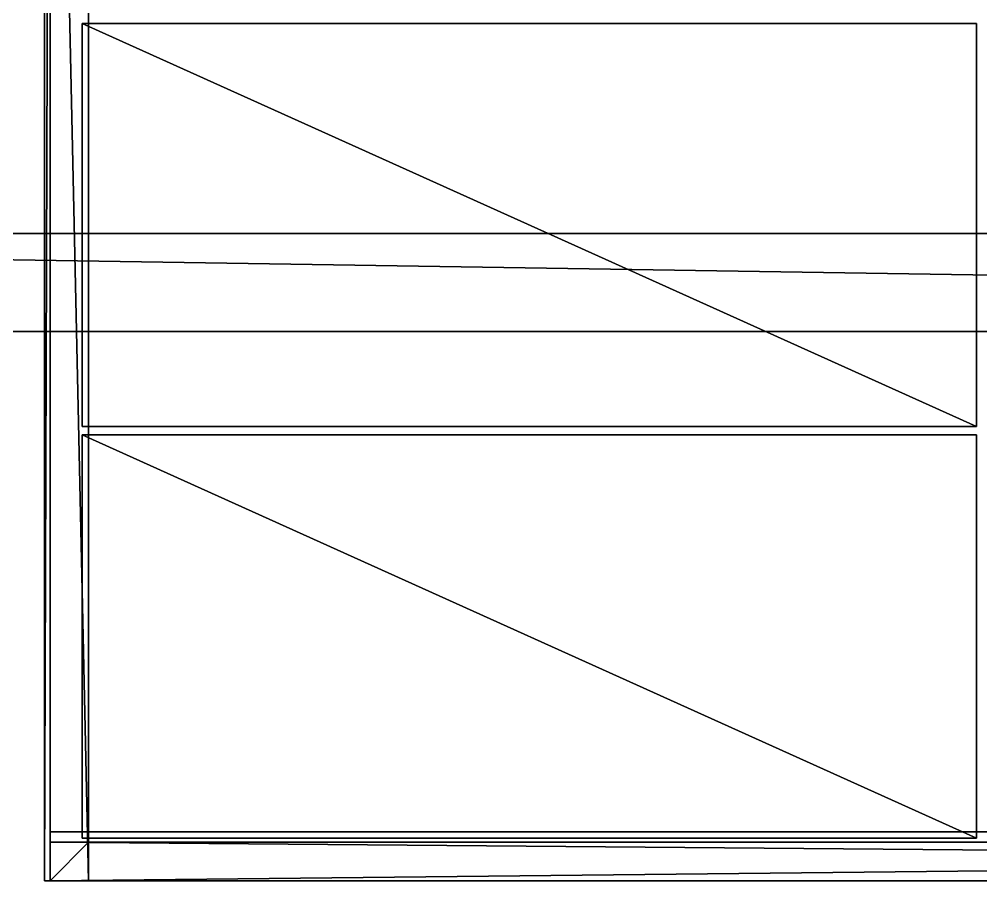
# Model space of a CAD drawing. Header units: millimetres. Extents: x -2500 to 6540, y -1255 to 1270.
# Drawn here: x -84 to 1291, y -1255 to -24 of the extents above; entities that cross this region are included whole.
import ezdxf

# ---------------------------------------------------------------- set-up
doc = ezdxf.new("R2010")
doc.units = ezdxf.units.MM

msp = doc.modelspace()

# ---------------------------------------------------------------- linework, layer by layer
at = {"layer": 'CAD_75LAB'}
for points in [[(-48, -1255, 1120), (-48, 1255, 3560), (-48, 1255, 1120)], [(-48, -1255, 3560), (-48, 1255, 3560), (-48, -1255, 1120)], [(-40, 1255, 1120), (-48, -1255, 1120), (-48, 1255, 1120)], [(-40, 1255, 1120), (-40, -1255, 1120), (-48, -1255, 1120)], [(-40, 1255, 3560), (-48, 1255, 3560), (-48, -1255, 3560)], [(-40, 1255, 3560), (-48, -1255, 3560), (-40, -1255, 3560)], [(-40, -1255, 1030), (-40, 1255, 1120), (-40, 1255, 1030)], [(-40, -1255, 1120), (-40, 1255, 1120), (-40, -1255, 1030)], [(6540, -1255, 1030), (-40, -1255, 1030), (-40, 1255, 1030)], [(6540, 1255, 1030), (6540, -1255, 1030), (-40, 1255, 1030)], [(6540, -1255, 1120), (-40, 1255, 1120), (-40, -1255, 1120)], [(6540, 1255, 1120), (-40, 1255, 1120), (6540, -1255, 1120)], [(-40, -1255, 3560), (-40, 1255, 3615), (-40, 1255, 3560)], [(-40, -1255, 3615), (-40, 1255, 3615), (-40, -1255, 3560)], [(-40, 1255, 3560), (15, -1255, 3560), (-40, -1255, 3560)], [(15, 1255, 3560), (15, -1255, 3560), (-40, 1255, 3560)], [(-40, 1255, 3615), (-40, -1255, 3615), (15, -1255, 3615)], [(15, 1255, 3615), (-40, 1255, 3615), (15, -1255, 3615)], [(-40, -1255, 1120), (-40, 1255, 1120), (-40, 1255, 3560)], [(-40, -1255, 3560), (-40, -1255, 1120), (-40, 1255, 3560)], [(15, -1255, 3560), (15, 1255, 3560), (15, 1255, 3615)], [(15, -1255, 3615), (15, -1255, 3560), (15, 1255, 3615)], [(6, -606, 1237), (6, -30, 1123), (6, -606, 1123)], [(6, -606, 1237), (6, -30, 1237), (6, -30, 1123)], [(1285, -30, 1237), (1285, -30, 1123), (6, -30, 1123)], [(1285, -30, 1237), (6, -30, 1123), (6, -30, 1237)], [(1285, -606, 1123), (6, -606, 1123), (6, -30, 1123)], [(1285, -30, 1123), (1285, -606, 1123), (6, -30, 1123)], [(1285, -606, 1237), (6, -30, 1237), (6, -606, 1237)], [(1285, -30, 1237), (6, -30, 1237), (1285, -606, 1237)], [(6, -606, 1357), (6, -30, 1243), (6, -606, 1243)], [(6, -606, 1357), (6, -30, 1357), (6, -30, 1243)], [(1285, -30, 1357), (1285, -30, 1243), (6, -30, 1243)], [(1285, -30, 1357), (6, -30, 1243), (6, -30, 1357)], [(1285, -606, 1243), (6, -606, 1243), (6, -30, 1243)], [(1285, -30, 1243), (1285, -606, 1243), (6, -30, 1243)], [(1285, -606, 1357), (6, -30, 1357), (6, -606, 1357)], [(1285, -30, 1357), (6, -30, 1357), (1285, -606, 1357)], [(6, -606, 1477), (6, -30, 1363), (6, -606, 1363)], [(6, -606, 1477), (6, -30, 1477), (6, -30, 1363)], [(1285, -30, 1477), (1285, -30, 1363), (6, -30, 1363)], [(1285, -30, 1477), (6, -30, 1363), (6, -30, 1477)], [(1285, -606, 1363), (6, -606, 1363), (6, -30, 1363)], [(1285, -30, 1363), (1285, -606, 1363), (6, -30, 1363)], [(1285, -606, 1477), (6, -30, 1477), (6, -606, 1477)], [(1285, -30, 1477), (6, -30, 1477), (1285, -606, 1477)], [(6, -606, 1597), (6, -30, 1483), (6, -606, 1483)], [(6, -606, 1597), (6, -30, 1597), (6, -30, 1483)], [(1285, -30, 1597), (1285, -30, 1483), (6, -30, 1483)], [(1285, -30, 1597), (6, -30, 1483), (6, -30, 1597)], [(1285, -606, 1483), (6, -606, 1483), (6, -30, 1483)], [(1285, -30, 1483), (1285, -606, 1483), (6, -30, 1483)], [(1285, -606, 1597), (6, -30, 1597), (6, -606, 1597)], [(1285, -30, 1597), (6, -30, 1597), (1285, -606, 1597)], [(6, -606, 1717), (6, -30, 1603), (6, -606, 1603)], [(6, -606, 1717), (6, -30, 1717), (6, -30, 1603)], [(1285, -30, 1717), (1285, -30, 1603), (6, -30, 1603)], [(1285, -30, 1717), (6, -30, 1603), (6, -30, 1717)], [(1285, -606, 1603), (6, -606, 1603), (6, -30, 1603)], [(1285, -30, 1603), (1285, -606, 1603), (6, -30, 1603)], [(1285, -606, 1717), (6, -30, 1717), (6, -606, 1717)], [(1285, -30, 1717), (6, -30, 1717), (1285, -606, 1717)], [(6, -606, 1837), (6, -30, 1723), (6, -606, 1723)], [(6, -606, 1837), (6, -30, 1837), (6, -30, 1723)], [(1285, -30, 1837), (1285, -30, 1723), (6, -30, 1723)], [(1285, -30, 1837), (6, -30, 1723), (6, -30, 1837)], [(1285, -606, 1723), (6, -606, 1723), (6, -30, 1723)], [(1285, -30, 1723), (1285, -606, 1723), (6, -30, 1723)], [(1285, -606, 1837), (6, -30, 1837), (6, -606, 1837)], [(1285, -30, 1837), (6, -30, 1837), (1285, -606, 1837)], [(6, -606, 1957), (6, -30, 1843), (6, -606, 1843)], [(6, -606, 1957), (6, -30, 1957), (6, -30, 1843)], [(1285, -30, 1957), (1285, -30, 1843), (6, -30, 1843)], [(1285, -30, 1957), (6, -30, 1843), (6, -30, 1957)], [(1285, -606, 1843), (6, -606, 1843), (6, -30, 1843)], [(1285, -30, 1843), (1285, -606, 1843), (6, -30, 1843)], [(1285, -606, 1957), (6, -30, 1957), (6, -606, 1957)], [(1285, -30, 1957), (6, -30, 1957), (1285, -606, 1957)], [(6, -606, 2077), (6, -30, 1963), (6, -606, 1963)], [(6, -606, 2077), (6, -30, 2077), (6, -30, 1963)], [(1285, -30, 2077), (1285, -30, 1963), (6, -30, 1963)], [(1285, -30, 2077), (6, -30, 1963), (6, -30, 2077)], [(1285, -606, 1963), (6, -606, 1963), (6, -30, 1963)], [(1285, -30, 1963), (1285, -606, 1963), (6, -30, 1963)], [(1285, -606, 2077), (6, -30, 2077), (6, -606, 2077)], [(1285, -30, 2077), (6, -30, 2077), (1285, -606, 2077)], [(6, -606, 2197), (6, -30, 2083), (6, -606, 2083)], [(6, -606, 2197), (6, -30, 2197), (6, -30, 2083)], [(1285, -30, 2197), (1285, -30, 2083), (6, -30, 2083)], [(1285, -30, 2197), (6, -30, 2083), (6, -30, 2197)], [(1285, -606, 2083), (6, -606, 2083), (6, -30, 2083)], [(1285, -30, 2083), (1285, -606, 2083), (6, -30, 2083)], [(1285, -606, 2197), (6, -30, 2197), (6, -606, 2197)], [(1285, -30, 2197), (6, -30, 2197), (1285, -606, 2197)], [(6, -606, 2317), (6, -30, 2203), (6, -606, 2203)], [(6, -606, 2317), (6, -30, 2317), (6, -30, 2203)], [(1285, -30, 2317), (1285, -30, 2203), (6, -30, 2203)], [(1285, -30, 2317), (6, -30, 2203), (6, -30, 2317)], [(1285, -606, 2203), (6, -606, 2203), (6, -30, 2203)], [(1285, -30, 2203), (1285, -606, 2203), (6, -30, 2203)], [(1285, -606, 2317), (6, -30, 2317), (6, -606, 2317)], [(1285, -30, 2317), (6, -30, 2317), (1285, -606, 2317)], [(6, -606, 2437), (6, -30, 2323), (6, -606, 2323)], [(6, -606, 2437), (6, -30, 2437), (6, -30, 2323)], [(1285, -30, 2437), (1285, -30, 2323), (6, -30, 2323)], [(1285, -30, 2437), (6, -30, 2323), (6, -30, 2437)], [(1285, -606, 2323), (6, -606, 2323), (6, -30, 2323)], [(1285, -30, 2323), (1285, -606, 2323), (6, -30, 2323)], [(1285, -606, 2437), (6, -30, 2437), (6, -606, 2437)], [(1285, -30, 2437), (6, -30, 2437), (1285, -606, 2437)], [(6, -606, 2557), (6, -30, 2443), (6, -606, 2443)], [(6, -606, 2557), (6, -30, 2557), (6, -30, 2443)], [(1285, -30, 2557), (1285, -30, 2443), (6, -30, 2443)], [(1285, -30, 2557), (6, -30, 2443), (6, -30, 2557)], [(1285, -606, 2443), (6, -606, 2443), (6, -30, 2443)], [(1285, -30, 2443), (1285, -606, 2443), (6, -30, 2443)], [(1285, -606, 2557), (6, -30, 2557), (6, -606, 2557)], [(1285, -30, 2557), (6, -30, 2557), (1285, -606, 2557)], [(6, -606, 2677), (6, -30, 2563), (6, -606, 2563)], [(6, -606, 2677), (6, -30, 2677), (6, -30, 2563)], [(1285, -30, 2677), (1285, -30, 2563), (6, -30, 2563)], [(1285, -30, 2677), (6, -30, 2563), (6, -30, 2677)], [(1285, -606, 2563), (6, -606, 2563), (6, -30, 2563)], [(1285, -30, 2563), (1285, -606, 2563), (6, -30, 2563)], [(1285, -606, 2677), (6, -30, 2677), (6, -606, 2677)], [(1285, -30, 2677), (6, -30, 2677), (1285, -606, 2677)], [(6, -606, 2797), (6, -30, 2683), (6, -606, 2683)], [(6, -606, 2797), (6, -30, 2797), (6, -30, 2683)], [(1285, -30, 2797), (1285, -30, 2683), (6, -30, 2683)], [(1285, -30, 2797), (6, -30, 2683), (6, -30, 2797)], [(1285, -606, 2683), (6, -606, 2683), (6, -30, 2683)], [(1285, -30, 2683), (1285, -606, 2683), (6, -30, 2683)], [(1285, -606, 2797), (6, -30, 2797), (6, -606, 2797)], [(1285, -30, 2797), (6, -30, 2797), (1285, -606, 2797)], [(6, -606, 2917), (6, -30, 2803), (6, -606, 2803)], [(6, -606, 2917), (6, -30, 2917), (6, -30, 2803)], [(1285, -30, 2917), (1285, -30, 2803), (6, -30, 2803)], [(1285, -30, 2917), (6, -30, 2803), (6, -30, 2917)], [(1285, -606, 2803), (6, -606, 2803), (6, -30, 2803)], [(1285, -30, 2803), (1285, -606, 2803), (6, -30, 2803)], [(1285, -606, 2917), (6, -30, 2917), (6, -606, 2917)], [(1285, -30, 2917), (6, -30, 2917), (1285, -606, 2917)], [(6, -606, 3037), (6, -30, 2923), (6, -606, 2923)], [(6, -606, 3037), (6, -30, 3037), (6, -30, 2923)], [(1285, -30, 3037), (1285, -30, 2923), (6, -30, 2923)], [(1285, -30, 3037), (6, -30, 2923), (6, -30, 3037)], [(1285, -606, 2923), (6, -606, 2923), (6, -30, 2923)], [(1285, -30, 2923), (1285, -606, 2923), (6, -30, 2923)], [(1285, -606, 3037), (6, -30, 3037), (6, -606, 3037)], [(1285, -30, 3037), (6, -30, 3037), (1285, -606, 3037)], [(6, -606, 3157), (6, -30, 3043), (6, -606, 3043)], [(6, -606, 3157), (6, -30, 3157), (6, -30, 3043)], [(1285, -30, 3157), (1285, -30, 3043), (6, -30, 3043)], [(1285, -30, 3157), (6, -30, 3043), (6, -30, 3157)], [(1285, -606, 3043), (6, -606, 3043), (6, -30, 3043)], [(1285, -30, 3043), (1285, -606, 3043), (6, -30, 3043)], [(1285, -606, 3157), (6, -30, 3157), (6, -606, 3157)], [(1285, -30, 3157), (6, -30, 3157), (1285, -606, 3157)], [(6, -606, 3277), (6, -30, 3163), (6, -606, 3163)], [(6, -606, 3277), (6, -30, 3277), (6, -30, 3163)], [(1285, -30, 3277), (1285, -30, 3163), (6, -30, 3163)], [(1285, -30, 3277), (6, -30, 3163), (6, -30, 3277)], [(1285, -606, 3163), (6, -606, 3163), (6, -30, 3163)], [(1285, -30, 3163), (1285, -606, 3163), (6, -30, 3163)], [(1285, -606, 3277), (6, -30, 3277), (6, -606, 3277)], [(1285, -30, 3277), (6, -30, 3277), (1285, -606, 3277)], [(6, -606, 3397), (6, -30, 3283), (6, -606, 3283)], [(6, -606, 3397), (6, -30, 3397), (6, -30, 3283)], [(1285, -30, 3397), (1285, -30, 3283), (6, -30, 3283)], [(1285, -30, 3397), (6, -30, 3283), (6, -30, 3397)], [(1285, -606, 3283), (6, -606, 3283), (6, -30, 3283)], [(1285, -30, 3283), (1285, -606, 3283), (6, -30, 3283)], [(1285, -606, 3397), (6, -30, 3397), (6, -606, 3397)], [(1285, -30, 3397), (6, -30, 3397), (1285, -606, 3397)], [(6, -606, 3517), (6, -30, 3403), (6, -606, 3403)], [(6, -606, 3517), (6, -30, 3517), (6, -30, 3403)], [(1285, -30, 3517), (1285, -30, 3403), (6, -30, 3403)], [(1285, -30, 3517), (6, -30, 3403), (6, -30, 3517)], [(1285, -606, 3403), (6, -606, 3403), (6, -30, 3403)], [(1285, -30, 3403), (1285, -606, 3403), (6, -30, 3403)], [(1285, -606, 3517), (6, -30, 3517), (6, -606, 3517)], [(1285, -30, 3517), (6, -30, 3517), (1285, -606, 3517)], [(1285, -606, 1237), (1285, -606, 1123), (1285, -30, 1123)], [(1285, -606, 1237), (1285, -30, 1123), (1285, -30, 1237)], [(1285, -606, 1357), (1285, -606, 1243), (1285, -30, 1243)], [(1285, -606, 1357), (1285, -30, 1243), (1285, -30, 1357)], [(1285, -606, 1477), (1285, -606, 1363), (1285, -30, 1363)], [(1285, -606, 1477), (1285, -30, 1363), (1285, -30, 1477)], [(1285, -606, 1597), (1285, -606, 1483), (1285, -30, 1483)], [(1285, -606, 1597), (1285, -30, 1483), (1285, -30, 1597)], [(1285, -606, 1717), (1285, -606, 1603), (1285, -30, 1603)], [(1285, -606, 1717), (1285, -30, 1603), (1285, -30, 1717)], [(1285, -606, 1837), (1285, -606, 1723), (1285, -30, 1723)], [(1285, -606, 1837), (1285, -30, 1723), (1285, -30, 1837)], [(1285, -606, 1957), (1285, -606, 1843), (1285, -30, 1843)], [(1285, -606, 1957), (1285, -30, 1843), (1285, -30, 1957)], [(1285, -606, 2077), (1285, -606, 1963), (1285, -30, 1963)], [(1285, -606, 2077), (1285, -30, 1963), (1285, -30, 2077)], [(1285, -606, 2197), (1285, -606, 2083), (1285, -30, 2083)], [(1285, -606, 2197), (1285, -30, 2083), (1285, -30, 2197)], [(1285, -606, 2317), (1285, -606, 2203), (1285, -30, 2203)], [(1285, -606, 2317), (1285, -30, 2203), (1285, -30, 2317)], [(1285, -606, 2437), (1285, -606, 2323), (1285, -30, 2323)], [(1285, -606, 2437), (1285, -30, 2323), (1285, -30, 2437)], [(1285, -606, 2557), (1285, -606, 2443), (1285, -30, 2443)], [(1285, -606, 2557), (1285, -30, 2443), (1285, -30, 2557)], [(1285, -606, 2677), (1285, -606, 2563), (1285, -30, 2563)], [(1285, -606, 2677), (1285, -30, 2563), (1285, -30, 2677)], [(1285, -606, 2797), (1285, -606, 2683), (1285, -30, 2683)], [(1285, -606, 2797), (1285, -30, 2683), (1285, -30, 2797)], [(1285, -606, 2917), (1285, -606, 2803), (1285, -30, 2803)], [(1285, -606, 2917), (1285, -30, 2803), (1285, -30, 2917)], [(1285, -606, 3037), (1285, -606, 2923), (1285, -30, 2923)], [(1285, -606, 3037), (1285, -30, 2923), (1285, -30, 3037)], [(1285, -606, 3157), (1285, -606, 3043), (1285, -30, 3043)], [(1285, -606, 3157), (1285, -30, 3043), (1285, -30, 3157)], [(1285, -606, 3277), (1285, -606, 3163), (1285, -30, 3163)], [(1285, -606, 3277), (1285, -30, 3163), (1285, -30, 3277)], [(1285, -606, 3397), (1285, -606, 3283), (1285, -30, 3283)], [(1285, -606, 3397), (1285, -30, 3283), (1285, -30, 3397)], [(1285, -606, 3517), (1285, -606, 3403), (1285, -30, 3403)], [(1285, -606, 3517), (1285, -30, 3403), (1285, -30, 3517)], [(6460, -330, 1030), (6460, -330, 780), (-2500, -330, 780)], [(6460, -330, 1030), (-2500, -330, 780), (-2500, -330, 1030)], [(6460, -470, 780), (-2500, -470, 780), (-2500, -330, 780)], [(6460, -330, 780), (6460, -470, 780), (-2500, -330, 780)], [(6460, -470, 1030), (-2500, -330, 1030), (-2500, -470, 1030)], [(6460, -330, 1030), (-2500, -330, 1030), (6460, -470, 1030)], [(6460, -470, 1030), (-2500, -470, 780), (6460, -470, 780)], [(6460, -470, 1030), (-2500, -470, 1030), (-2500, -470, 780)], [(1285, -606, 1237), (6, -606, 1123), (1285, -606, 1123)], [(1285, -606, 1237), (6, -606, 1237), (6, -606, 1123)], [(1285, -606, 1357), (6, -606, 1243), (1285, -606, 1243)], [(1285, -606, 1357), (6, -606, 1357), (6, -606, 1243)], [(1285, -606, 1477), (6, -606, 1363), (1285, -606, 1363)], [(1285, -606, 1477), (6, -606, 1477), (6, -606, 1363)], [(1285, -606, 1597), (6, -606, 1483), (1285, -606, 1483)], [(1285, -606, 1597), (6, -606, 1597), (6, -606, 1483)], [(1285, -606, 1717), (6, -606, 1603), (1285, -606, 1603)], [(1285, -606, 1717), (6, -606, 1717), (6, -606, 1603)], [(1285, -606, 1837), (6, -606, 1723), (1285, -606, 1723)], [(1285, -606, 1837), (6, -606, 1837), (6, -606, 1723)], [(1285, -606, 1957), (6, -606, 1843), (1285, -606, 1843)], [(1285, -606, 1957), (6, -606, 1957), (6, -606, 1843)], [(1285, -606, 2077), (6, -606, 1963), (1285, -606, 1963)], [(1285, -606, 2077), (6, -606, 2077), (6, -606, 1963)], [(1285, -606, 2197), (6, -606, 2083), (1285, -606, 2083)], [(1285, -606, 2197), (6, -606, 2197), (6, -606, 2083)], [(1285, -606, 2317), (6, -606, 2203), (1285, -606, 2203)], [(1285, -606, 2317), (6, -606, 2317), (6, -606, 2203)], [(1285, -606, 2437), (6, -606, 2323), (1285, -606, 2323)], [(1285, -606, 2437), (6, -606, 2437), (6, -606, 2323)], [(1285, -606, 2557), (6, -606, 2443), (1285, -606, 2443)], [(1285, -606, 2557), (6, -606, 2557), (6, -606, 2443)], [(1285, -606, 2677), (6, -606, 2563), (1285, -606, 2563)], [(1285, -606, 2677), (6, -606, 2677), (6, -606, 2563)], [(1285, -606, 2797), (6, -606, 2683), (1285, -606, 2683)], [(1285, -606, 2797), (6, -606, 2797), (6, -606, 2683)], [(1285, -606, 2917), (6, -606, 2803), (1285, -606, 2803)], [(1285, -606, 2917), (6, -606, 2917), (6, -606, 2803)], [(1285, -606, 3037), (6, -606, 2923), (1285, -606, 2923)], [(1285, -606, 3037), (6, -606, 3037), (6, -606, 2923)], [(1285, -606, 3157), (6, -606, 3043), (1285, -606, 3043)], [(1285, -606, 3157), (6, -606, 3157), (6, -606, 3043)], [(1285, -606, 3277), (6, -606, 3163), (1285, -606, 3163)], [(1285, -606, 3277), (6, -606, 3277), (6, -606, 3163)], [(1285, -606, 3397), (6, -606, 3283), (1285, -606, 3283)], [(1285, -606, 3397), (6, -606, 3397), (6, -606, 3283)], [(1285, -606, 3517), (6, -606, 3403), (1285, -606, 3403)], [(1285, -606, 3517), (6, -606, 3517), (6, -606, 3403)], [(6, -1194, 1237), (6, -618, 1123), (6, -1194, 1123)], [(6, -1194, 1237), (6, -618, 1237), (6, -618, 1123)], [(1285, -618, 1237), (1285, -618, 1123), (6, -618, 1123)], [(1285, -618, 1237), (6, -618, 1123), (6, -618, 1237)], [(1285, -1194, 1123), (6, -1194, 1123), (6, -618, 1123)], [(1285, -618, 1123), (1285, -1194, 1123), (6, -618, 1123)], [(1285, -1194, 1237), (6, -618, 1237), (6, -1194, 1237)], [(1285, -618, 1237), (6, -618, 1237), (1285, -1194, 1237)], [(6, -1194, 1357), (6, -618, 1243), (6, -1194, 1243)], [(6, -1194, 1357), (6, -618, 1357), (6, -618, 1243)], [(1285, -618, 1357), (1285, -618, 1243), (6, -618, 1243)], [(1285, -618, 1357), (6, -618, 1243), (6, -618, 1357)], [(1285, -1194, 1243), (6, -1194, 1243), (6, -618, 1243)], [(1285, -618, 1243), (1285, -1194, 1243), (6, -618, 1243)], [(1285, -1194, 1357), (6, -618, 1357), (6, -1194, 1357)], [(1285, -618, 1357), (6, -618, 1357), (1285, -1194, 1357)], [(6, -1194, 1477), (6, -618, 1363), (6, -1194, 1363)], [(6, -1194, 1477), (6, -618, 1477), (6, -618, 1363)], [(1285, -618, 1477), (1285, -618, 1363), (6, -618, 1363)], [(1285, -618, 1477), (6, -618, 1363), (6, -618, 1477)], [(1285, -1194, 1363), (6, -1194, 1363), (6, -618, 1363)], [(1285, -618, 1363), (1285, -1194, 1363), (6, -618, 1363)], [(1285, -1194, 1477), (6, -618, 1477), (6, -1194, 1477)], [(1285, -618, 1477), (6, -618, 1477), (1285, -1194, 1477)], [(6, -1194, 1597), (6, -618, 1483), (6, -1194, 1483)], [(6, -1194, 1597), (6, -618, 1597), (6, -618, 1483)], [(1285, -618, 1597), (1285, -618, 1483), (6, -618, 1483)], [(1285, -618, 1597), (6, -618, 1483), (6, -618, 1597)], [(1285, -1194, 1483), (6, -1194, 1483), (6, -618, 1483)], [(1285, -618, 1483), (1285, -1194, 1483), (6, -618, 1483)], [(1285, -1194, 1597), (6, -618, 1597), (6, -1194, 1597)], [(1285, -618, 1597), (6, -618, 1597), (1285, -1194, 1597)], [(6, -1194, 1717), (6, -618, 1603), (6, -1194, 1603)], [(6, -1194, 1717), (6, -618, 1717), (6, -618, 1603)], [(1285, -618, 1717), (1285, -618, 1603), (6, -618, 1603)], [(1285, -618, 1717), (6, -618, 1603), (6, -618, 1717)], [(1285, -1194, 1603), (6, -1194, 1603), (6, -618, 1603)], [(1285, -618, 1603), (1285, -1194, 1603), (6, -618, 1603)], [(1285, -1194, 1717), (6, -618, 1717), (6, -1194, 1717)], [(1285, -618, 1717), (6, -618, 1717), (1285, -1194, 1717)], [(6, -1194, 1837), (6, -618, 1723), (6, -1194, 1723)], [(6, -1194, 1837), (6, -618, 1837), (6, -618, 1723)], [(1285, -618, 1837), (1285, -618, 1723), (6, -618, 1723)], [(1285, -618, 1837), (6, -618, 1723), (6, -618, 1837)], [(1285, -1194, 1723), (6, -1194, 1723), (6, -618, 1723)], [(1285, -618, 1723), (1285, -1194, 1723), (6, -618, 1723)], [(1285, -1194, 1837), (6, -618, 1837), (6, -1194, 1837)], [(1285, -618, 1837), (6, -618, 1837), (1285, -1194, 1837)], [(6, -1194, 1957), (6, -618, 1843), (6, -1194, 1843)], [(6, -1194, 1957), (6, -618, 1957), (6, -618, 1843)], [(1285, -618, 1957), (1285, -618, 1843), (6, -618, 1843)], [(1285, -618, 1957), (6, -618, 1843), (6, -618, 1957)], [(1285, -1194, 1843), (6, -1194, 1843), (6, -618, 1843)], [(1285, -618, 1843), (1285, -1194, 1843), (6, -618, 1843)], [(1285, -1194, 1957), (6, -618, 1957), (6, -1194, 1957)], [(1285, -618, 1957), (6, -618, 1957), (1285, -1194, 1957)], [(6, -1194, 2077), (6, -618, 1963), (6, -1194, 1963)], [(6, -1194, 2077), (6, -618, 2077), (6, -618, 1963)], [(1285, -618, 2077), (1285, -618, 1963), (6, -618, 1963)], [(1285, -618, 2077), (6, -618, 1963), (6, -618, 2077)], [(1285, -1194, 1963), (6, -1194, 1963), (6, -618, 1963)], [(1285, -618, 1963), (1285, -1194, 1963), (6, -618, 1963)], [(1285, -1194, 2077), (6, -618, 2077), (6, -1194, 2077)], [(1285, -618, 2077), (6, -618, 2077), (1285, -1194, 2077)], [(6, -1194, 2197), (6, -618, 2083), (6, -1194, 2083)], [(6, -1194, 2197), (6, -618, 2197), (6, -618, 2083)], [(1285, -618, 2197), (1285, -618, 2083), (6, -618, 2083)], [(1285, -618, 2197), (6, -618, 2083), (6, -618, 2197)], [(1285, -1194, 2083), (6, -1194, 2083), (6, -618, 2083)], [(1285, -618, 2083), (1285, -1194, 2083), (6, -618, 2083)], [(1285, -1194, 2197), (6, -618, 2197), (6, -1194, 2197)], [(1285, -618, 2197), (6, -618, 2197), (1285, -1194, 2197)], [(6, -1194, 2317), (6, -618, 2203), (6, -1194, 2203)], [(6, -1194, 2317), (6, -618, 2317), (6, -618, 2203)], [(1285, -618, 2317), (1285, -618, 2203), (6, -618, 2203)], [(1285, -618, 2317), (6, -618, 2203), (6, -618, 2317)], [(1285, -1194, 2203), (6, -1194, 2203), (6, -618, 2203)], [(1285, -618, 2203), (1285, -1194, 2203), (6, -618, 2203)], [(1285, -1194, 2317), (6, -618, 2317), (6, -1194, 2317)], [(1285, -618, 2317), (6, -618, 2317), (1285, -1194, 2317)], [(6, -1194, 2437), (6, -618, 2323), (6, -1194, 2323)], [(6, -1194, 2437), (6, -618, 2437), (6, -618, 2323)], [(1285, -618, 2437), (1285, -618, 2323), (6, -618, 2323)], [(1285, -618, 2437), (6, -618, 2323), (6, -618, 2437)], [(1285, -1194, 2323), (6, -1194, 2323), (6, -618, 2323)], [(1285, -618, 2323), (1285, -1194, 2323), (6, -618, 2323)], [(1285, -1194, 2437), (6, -618, 2437), (6, -1194, 2437)], [(1285, -618, 2437), (6, -618, 2437), (1285, -1194, 2437)], [(6, -1194, 2557), (6, -618, 2443), (6, -1194, 2443)], [(6, -1194, 2557), (6, -618, 2557), (6, -618, 2443)], [(1285, -618, 2557), (1285, -618, 2443), (6, -618, 2443)], [(1285, -618, 2557), (6, -618, 2443), (6, -618, 2557)], [(1285, -1194, 2443), (6, -1194, 2443), (6, -618, 2443)], [(1285, -618, 2443), (1285, -1194, 2443), (6, -618, 2443)], [(1285, -1194, 2557), (6, -618, 2557), (6, -1194, 2557)], [(1285, -618, 2557), (6, -618, 2557), (1285, -1194, 2557)], [(6, -1194, 2677), (6, -618, 2563), (6, -1194, 2563)], [(6, -1194, 2677), (6, -618, 2677), (6, -618, 2563)], [(1285, -618, 2677), (1285, -618, 2563), (6, -618, 2563)], [(1285, -618, 2677), (6, -618, 2563), (6, -618, 2677)], [(1285, -1194, 2563), (6, -1194, 2563), (6, -618, 2563)], [(1285, -618, 2563), (1285, -1194, 2563), (6, -618, 2563)], [(1285, -1194, 2677), (6, -618, 2677), (6, -1194, 2677)], [(1285, -618, 2677), (6, -618, 2677), (1285, -1194, 2677)], [(6, -1194, 2797), (6, -618, 2683), (6, -1194, 2683)], [(6, -1194, 2797), (6, -618, 2797), (6, -618, 2683)], [(1285, -618, 2797), (1285, -618, 2683), (6, -618, 2683)], [(1285, -618, 2797), (6, -618, 2683), (6, -618, 2797)], [(1285, -1194, 2683), (6, -1194, 2683), (6, -618, 2683)], [(1285, -618, 2683), (1285, -1194, 2683), (6, -618, 2683)], [(1285, -1194, 2797), (6, -618, 2797), (6, -1194, 2797)], [(1285, -618, 2797), (6, -618, 2797), (1285, -1194, 2797)], [(6, -1194, 2917), (6, -618, 2803), (6, -1194, 2803)], [(6, -1194, 2917), (6, -618, 2917), (6, -618, 2803)], [(1285, -618, 2917), (1285, -618, 2803), (6, -618, 2803)], [(1285, -618, 2917), (6, -618, 2803), (6, -618, 2917)], [(1285, -1194, 2803), (6, -1194, 2803), (6, -618, 2803)], [(1285, -618, 2803), (1285, -1194, 2803), (6, -618, 2803)], [(1285, -1194, 2917), (6, -618, 2917), (6, -1194, 2917)], [(1285, -618, 2917), (6, -618, 2917), (1285, -1194, 2917)], [(6, -1194, 3037), (6, -618, 2923), (6, -1194, 2923)], [(6, -1194, 3037), (6, -618, 3037), (6, -618, 2923)], [(1285, -618, 3037), (1285, -618, 2923), (6, -618, 2923)], [(1285, -618, 3037), (6, -618, 2923), (6, -618, 3037)], [(1285, -1194, 2923), (6, -1194, 2923), (6, -618, 2923)], [(1285, -618, 2923), (1285, -1194, 2923), (6, -618, 2923)], [(1285, -1194, 3037), (6, -618, 3037), (6, -1194, 3037)], [(1285, -618, 3037), (6, -618, 3037), (1285, -1194, 3037)], [(6, -1194, 3157), (6, -618, 3043), (6, -1194, 3043)], [(6, -1194, 3157), (6, -618, 3157), (6, -618, 3043)], [(1285, -618, 3157), (1285, -618, 3043), (6, -618, 3043)], [(1285, -618, 3157), (6, -618, 3043), (6, -618, 3157)], [(1285, -1194, 3043), (6, -1194, 3043), (6, -618, 3043)], [(1285, -618, 3043), (1285, -1194, 3043), (6, -618, 3043)], [(1285, -1194, 3157), (6, -618, 3157), (6, -1194, 3157)], [(1285, -618, 3157), (6, -618, 3157), (1285, -1194, 3157)], [(6, -1194, 3277), (6, -618, 3163), (6, -1194, 3163)], [(6, -1194, 3277), (6, -618, 3277), (6, -618, 3163)], [(1285, -618, 3277), (1285, -618, 3163), (6, -618, 3163)], [(1285, -618, 3277), (6, -618, 3163), (6, -618, 3277)], [(1285, -1194, 3163), (6, -1194, 3163), (6, -618, 3163)], [(1285, -618, 3163), (1285, -1194, 3163), (6, -618, 3163)], [(1285, -1194, 3277), (6, -618, 3277), (6, -1194, 3277)], [(1285, -618, 3277), (6, -618, 3277), (1285, -1194, 3277)], [(6, -1194, 3397), (6, -618, 3283), (6, -1194, 3283)], [(6, -1194, 3397), (6, -618, 3397), (6, -618, 3283)], [(1285, -618, 3397), (1285, -618, 3283), (6, -618, 3283)], [(1285, -618, 3397), (6, -618, 3283), (6, -618, 3397)], [(1285, -1194, 3283), (6, -1194, 3283), (6, -618, 3283)], [(1285, -618, 3283), (1285, -1194, 3283), (6, -618, 3283)], [(1285, -1194, 3397), (6, -618, 3397), (6, -1194, 3397)], [(1285, -618, 3397), (6, -618, 3397), (1285, -1194, 3397)], [(6, -1194, 3517), (6, -618, 3403), (6, -1194, 3403)], [(6, -1194, 3517), (6, -618, 3517), (6, -618, 3403)], [(1285, -618, 3517), (1285, -618, 3403), (6, -618, 3403)], [(1285, -618, 3517), (6, -618, 3403), (6, -618, 3517)], [(1285, -1194, 3403), (6, -1194, 3403), (6, -618, 3403)], [(1285, -618, 3403), (1285, -1194, 3403), (6, -618, 3403)], [(1285, -1194, 3517), (6, -618, 3517), (6, -1194, 3517)], [(1285, -618, 3517), (6, -618, 3517), (1285, -1194, 3517)], [(1285, -1194, 1237), (1285, -1194, 1123), (1285, -618, 1123)], [(1285, -1194, 1237), (1285, -618, 1123), (1285, -618, 1237)], [(1285, -1194, 1357), (1285, -1194, 1243), (1285, -618, 1243)], [(1285, -1194, 1357), (1285, -618, 1243), (1285, -618, 1357)], [(1285, -1194, 1477), (1285, -1194, 1363), (1285, -618, 1363)], [(1285, -1194, 1477), (1285, -618, 1363), (1285, -618, 1477)], [(1285, -1194, 1597), (1285, -1194, 1483), (1285, -618, 1483)], [(1285, -1194, 1597), (1285, -618, 1483), (1285, -618, 1597)], [(1285, -1194, 1717), (1285, -1194, 1603), (1285, -618, 1603)], [(1285, -1194, 1717), (1285, -618, 1603), (1285, -618, 1717)], [(1285, -1194, 1837), (1285, -1194, 1723), (1285, -618, 1723)], [(1285, -1194, 1837), (1285, -618, 1723), (1285, -618, 1837)], [(1285, -1194, 1957), (1285, -1194, 1843), (1285, -618, 1843)], [(1285, -1194, 1957), (1285, -618, 1843), (1285, -618, 1957)], [(1285, -1194, 2077), (1285, -1194, 1963), (1285, -618, 1963)], [(1285, -1194, 2077), (1285, -618, 1963), (1285, -618, 2077)], [(1285, -1194, 2197), (1285, -1194, 2083), (1285, -618, 2083)], [(1285, -1194, 2197), (1285, -618, 2083), (1285, -618, 2197)], [(1285, -1194, 2317), (1285, -1194, 2203), (1285, -618, 2203)], [(1285, -1194, 2317), (1285, -618, 2203), (1285, -618, 2317)], [(1285, -1194, 2437), (1285, -1194, 2323), (1285, -618, 2323)], [(1285, -1194, 2437), (1285, -618, 2323), (1285, -618, 2437)], [(1285, -1194, 2557), (1285, -1194, 2443), (1285, -618, 2443)], [(1285, -1194, 2557), (1285, -618, 2443), (1285, -618, 2557)], [(1285, -1194, 2677), (1285, -1194, 2563), (1285, -618, 2563)], [(1285, -1194, 2677), (1285, -618, 2563), (1285, -618, 2677)], [(1285, -1194, 2797), (1285, -1194, 2683), (1285, -618, 2683)], [(1285, -1194, 2797), (1285, -618, 2683), (1285, -618, 2797)], [(1285, -1194, 2917), (1285, -1194, 2803), (1285, -618, 2803)], [(1285, -1194, 2917), (1285, -618, 2803), (1285, -618, 2917)], [(1285, -1194, 3037), (1285, -1194, 2923), (1285, -618, 2923)], [(1285, -1194, 3037), (1285, -618, 2923), (1285, -618, 3037)], [(1285, -1194, 3157), (1285, -1194, 3043), (1285, -618, 3043)], [(1285, -1194, 3157), (1285, -618, 3043), (1285, -618, 3157)], [(1285, -1194, 3277), (1285, -1194, 3163), (1285, -618, 3163)], [(1285, -1194, 3277), (1285, -618, 3163), (1285, -618, 3277)], [(1285, -1194, 3397), (1285, -1194, 3283), (1285, -618, 3283)], [(1285, -1194, 3397), (1285, -618, 3283), (1285, -618, 3397)], [(1285, -1194, 3517), (1285, -1194, 3403), (1285, -618, 3403)], [(1285, -1194, 3517), (1285, -618, 3403), (1285, -618, 3517)], [(-40, -1255, 1190), (-40, -1185, 1120), (-40, -1255, 1120)], [(-40, -1255, 1190), (-40, -1185, 1190), (-40, -1185, 1120)], [(6540, -1185, 1190), (6540, -1185, 1120), (-40, -1185, 1120)], [(6540, -1185, 1190), (-40, -1185, 1120), (-40, -1185, 1190)], [(6540, -1185, 1120), (-40, -1255, 1120), (-40, -1185, 1120)], [(6540, -1185, 1120), (6540, -1255, 1120), (-40, -1255, 1120)], [(6540, -1185, 1190), (-40, -1185, 1190), (-40, -1255, 1190)], [(6540, -1185, 1190), (-40, -1255, 1190), (6540, -1255, 1190)], [(1285, -1194, 1237), (6, -1194, 1123), (1285, -1194, 1123)], [(1285, -1194, 1237), (6, -1194, 1237), (6, -1194, 1123)], [(1285, -1194, 1357), (6, -1194, 1243), (1285, -1194, 1243)], [(1285, -1194, 1357), (6, -1194, 1357), (6, -1194, 1243)], [(1285, -1194, 1477), (6, -1194, 1363), (1285, -1194, 1363)], [(1285, -1194, 1477), (6, -1194, 1477), (6, -1194, 1363)], [(1285, -1194, 1597), (6, -1194, 1483), (1285, -1194, 1483)], [(1285, -1194, 1597), (6, -1194, 1597), (6, -1194, 1483)], [(1285, -1194, 1717), (6, -1194, 1603), (1285, -1194, 1603)], [(1285, -1194, 1717), (6, -1194, 1717), (6, -1194, 1603)], [(1285, -1194, 1837), (6, -1194, 1723), (1285, -1194, 1723)], [(1285, -1194, 1837), (6, -1194, 1837), (6, -1194, 1723)], [(1285, -1194, 1957), (6, -1194, 1843), (1285, -1194, 1843)], [(1285, -1194, 1957), (6, -1194, 1957), (6, -1194, 1843)], [(1285, -1194, 2077), (6, -1194, 1963), (1285, -1194, 1963)], [(1285, -1194, 2077), (6, -1194, 2077), (6, -1194, 1963)], [(1285, -1194, 2197), (6, -1194, 2083), (1285, -1194, 2083)], [(1285, -1194, 2197), (6, -1194, 2197), (6, -1194, 2083)], [(1285, -1194, 2317), (6, -1194, 2203), (1285, -1194, 2203)], [(1285, -1194, 2317), (6, -1194, 2317), (6, -1194, 2203)], [(1285, -1194, 2437), (6, -1194, 2323), (1285, -1194, 2323)], [(1285, -1194, 2437), (6, -1194, 2437), (6, -1194, 2323)], [(1285, -1194, 2557), (6, -1194, 2443), (1285, -1194, 2443)], [(1285, -1194, 2557), (6, -1194, 2557), (6, -1194, 2443)], [(1285, -1194, 2677), (6, -1194, 2563), (1285, -1194, 2563)], [(1285, -1194, 2677), (6, -1194, 2677), (6, -1194, 2563)], [(1285, -1194, 2797), (6, -1194, 2683), (1285, -1194, 2683)], [(1285, -1194, 2797), (6, -1194, 2797), (6, -1194, 2683)], [(1285, -1194, 2917), (6, -1194, 2803), (1285, -1194, 2803)], [(1285, -1194, 2917), (6, -1194, 2917), (6, -1194, 2803)], [(1285, -1194, 3037), (6, -1194, 2923), (1285, -1194, 2923)], [(1285, -1194, 3037), (6, -1194, 3037), (6, -1194, 2923)], [(1285, -1194, 3157), (6, -1194, 3043), (1285, -1194, 3043)], [(1285, -1194, 3157), (6, -1194, 3157), (6, -1194, 3043)], [(1285, -1194, 3277), (6, -1194, 3163), (1285, -1194, 3163)], [(1285, -1194, 3277), (6, -1194, 3277), (6, -1194, 3163)], [(1285, -1194, 3397), (6, -1194, 3283), (1285, -1194, 3283)], [(1285, -1194, 3397), (6, -1194, 3397), (6, -1194, 3283)], [(1285, -1194, 3517), (6, -1194, 3403), (1285, -1194, 3403)], [(1285, -1194, 3517), (6, -1194, 3517), (6, -1194, 3403)], [(-40, -1255, 3560), (-40, -1200, 1120), (-40, -1255, 1120)], [(-40, -1255, 3560), (-40, -1200, 3560), (-40, -1200, 1120)], [(15, -1200, 3560), (15, -1200, 1120), (-40, -1200, 1120)], [(15, -1200, 3560), (-40, -1200, 1120), (-40, -1200, 3560)], [(15, -1200, 1120), (-40, -1255, 1120), (-40, -1200, 1120)], [(15, -1200, 1120), (15, -1255, 1120), (-40, -1255, 1120)], [(15, -1200, 3560), (-40, -1200, 3560), (-40, -1255, 3560)], [(15, -1200, 3560), (-40, -1255, 3560), (15, -1255, 3560)], [(-40, -1255, 3615), (-40, -1200, 3560), (-40, -1255, 3560)], [(-40, -1255, 3615), (-40, -1200, 3615), (-40, -1200, 3560)], [(6540, -1200, 3560), (-40, -1200, 3560), (-40, -1200, 3615)], [(6540, -1200, 3615), (6540, -1200, 3560), (-40, -1200, 3615)], [(6540, -1255, 3560), (-40, -1255, 3560), (-40, -1200, 3560)], [(6540, -1200, 3560), (6540, -1255, 3560), (-40, -1200, 3560)], [(6540, -1255, 3615), (-40, -1200, 3615), (-40, -1255, 3615)], [(6540, -1200, 3615), (-40, -1200, 3615), (6540, -1255, 3615)], [(15, -1255, 3560), (15, -1255, 1120), (15, -1200, 1120)], [(15, -1255, 3560), (15, -1200, 1120), (15, -1200, 3560)], [(-48, -1255, 3560), (-48, -1255, 1120), (-40, -1255, 1120)], [(-40, -1255, 3560), (-48, -1255, 3560), (-40, -1255, 1120)], [(6540, -1255, 1030), (-40, -1255, 1120), (-40, -1255, 1030)], [(6540, -1255, 1120), (-40, -1255, 1120), (6540, -1255, 1030)], [(15, -1255, 3560), (-40, -1255, 1120), (15, -1255, 1120)], [(15, -1255, 3560), (-40, -1255, 3560), (-40, -1255, 1120)], [(6540, -1255, 3560), (-40, -1255, 3615), (-40, -1255, 3560)], [(6540, -1255, 3615), (-40, -1255, 3615), (6540, -1255, 3560)], [(6540, -1255, 1190), (-40, -1255, 1120), (6540, -1255, 1120)], [(6540, -1255, 1190), (-40, -1255, 1190), (-40, -1255, 1120)], [(15, -1255, 3615), (-40, -1255, 3560), (15, -1255, 3560)], [(15, -1255, 3615), (-40, -1255, 3615), (-40, -1255, 3560)]]:
    msp.add_3dface(points, dxfattribs=at)

doc.saveas('drawing.dxf')
